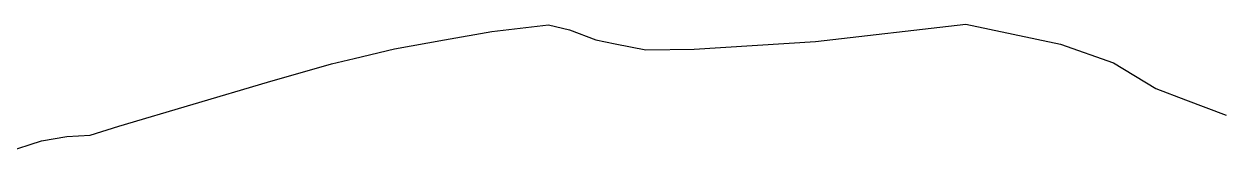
# Model space of a CAD drawing. Header units: metres. Extents: x 1264561 to 1266780, y 993792 to 994949.
# Drawn here: x 1265677 to 1266780, y 994420 to 994537 of the extents above; entities that cross this region are included whole.
import ezdxf

# ---------------------------------------------------------------- set-up
doc = ezdxf.new("R2010")
doc.units = ezdxf.units.M
doc.layers.add('ROADS', color=8, linetype='Continuous')

msp = doc.modelspace()

# ---------------------------------------------------------------- linework, layer by layer
at = {"layer": 'ROADS'}
for p, q in [((1266106.2, 994530.4), (1266158.4, 994536.7)), ((1266158.4, 994536.7), (1266177.6, 994532)), ((1266403.3, 994521.3), (1266541.1, 994537.3)), ((1266541.1, 994537.3), (1266627.9, 994518.7)), ((1266062.8, 994522.9), (1266106.2, 994530.4)), ((1266177.6, 994532), (1266201.6, 994522.9)), ((1265979.9, 994505.7), (1266017.1, 994514.6)), ((1266017.1, 994514.6), (1266062.8, 994522.9)), ((1266201.6, 994522.9), (1266219.3, 994519)), ((1266219.3, 994519), (1266247.6, 994513.7)), ((1266291.8, 994514.1), (1266403.3, 994521.3)), ((1266627.9, 994518.7), (1266676.6, 994501.6)), ((1265959.3, 994500.8), (1265979.9, 994505.7)), ((1266247.6, 994513.7), (1266291.8, 994514.1)), ((1265900.4, 994484), (1265959.3, 994500.8)), ((1266676.6, 994501.6), (1266715.3, 994478)), ((1265764.3, 994443.6), (1265900.4, 994484)), ((1266715.3, 994478), (1266742.6, 994467.7)), ((1266742.6, 994467.7), (1266779.7, 994453.5)), ((1265737.9, 994435.1), (1265764.3, 994443.6)), ((1265661.2, 994419.7), (1265693.3, 994430.1)), ((1265693.3, 994430.1), (1265716.5, 994434)), ((1265716.5, 994434), (1265737.9, 994435.1))]:
    msp.add_line(p, q, dxfattribs=at)

doc.saveas('drawing.dxf')
